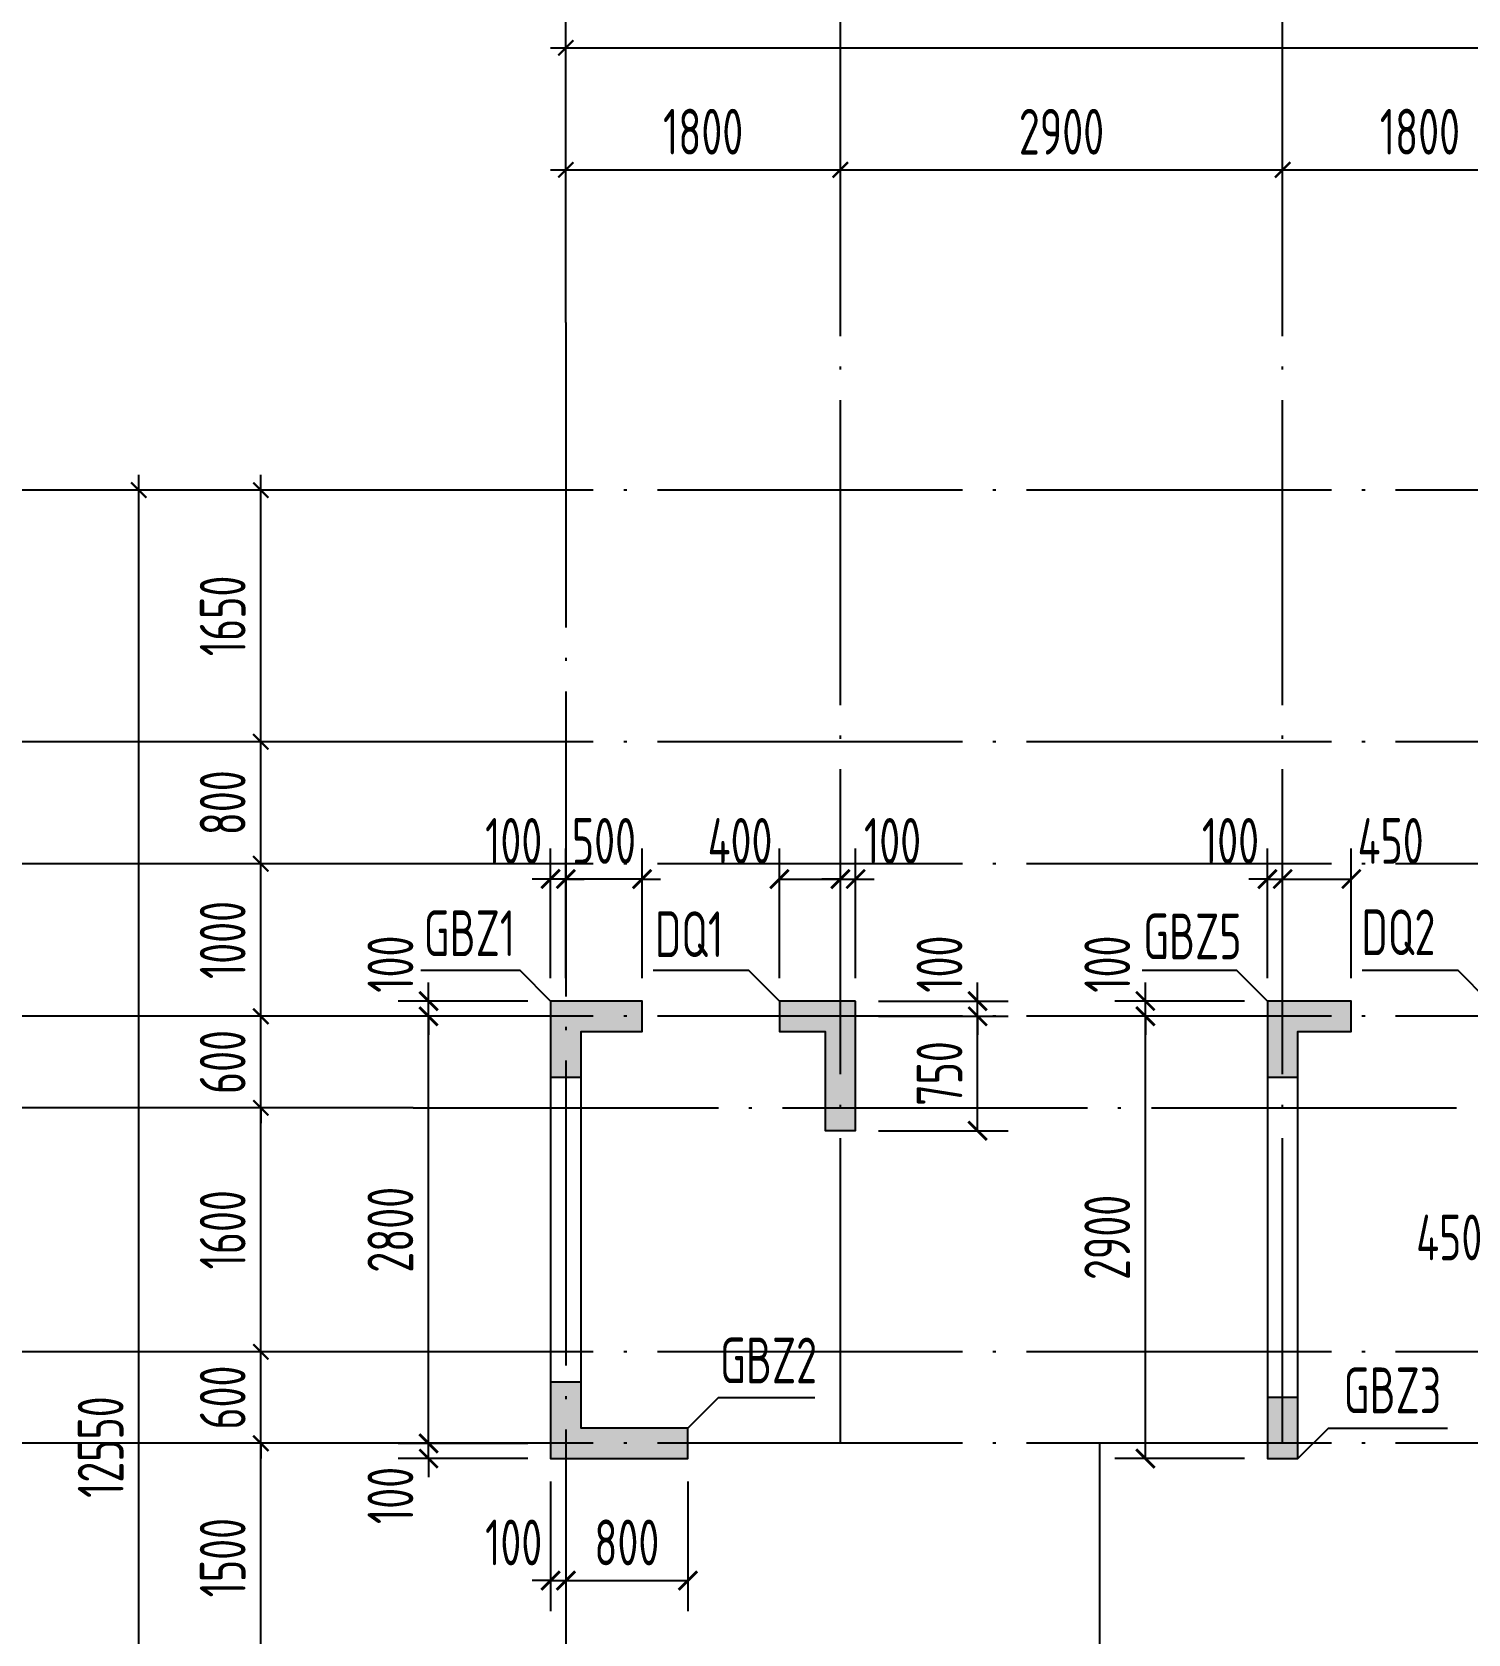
# Model space of a CAD drawing. Extents: x -1058961 to 23600, y -449123 to 2751847.
# Drawn here: x -448229 to -438814, y -180927 to -170423 of the extents above; entities that cross this region are included whole.
import ezdxf
from ezdxf.enums import TextEntityAlignment as Align

# ---------------------------------------------------------------- set-up
doc = ezdxf.new("R2010")
doc.units = 0
doc.header["$LTSCALE"] = 1000
doc.linetypes.add('DOTE', pattern=[2.42, 2, -0.2, 0.02, -0.2])
doc.layers.get('0').update_dxf_attribs({"linetype": 'CONTINUOUS'})
doc.layers.get('DEFPOINTS').update_dxf_attribs({"linetype": 'CONTINUOUS'})
for name, color, linetype in [('A-AXIS', 1, 'CONTINUOUS'), ('A-DOTE', 10, 'DOTE'), ('S-Q墙实线', 6, 'CONTINUOUS'), ('S-Q墙标注', 3, 'CONTINUOUS'), ('S-X详图填充', 252, 'CONTINUOUS'), ('S-X详图实线', 4, 'CONTINUOUS'), ('S-Y一般标注', 3, 'CONTINUOUS'), ('S-Z柱编号', 6, 'CONTINUOUS')]:
    doc.layers.add(name, color=color, linetype=linetype)
doc.styles.add('TSSD_DIMENSION', font='Tssdeng.shx', dxfattribs={"width": 0.7, "bigfont": 'tssdchn.shx'})
doc.styles.add('TSSD_REIN', font='tssdeng.shx', dxfattribs={"width": 0.7, "height": 300, "bigfont": 'tssdchn.shx'})
doc.styles.add('结构文字', font='zstxt.shx', dxfattribs={"width": 0.7, "bigfont": 'zshz.shx'})
doc.dimstyles.new('STRUCK', dxfattribs={"dimtxt": 400, "dimasz": 121, "dimexe": 200, "dimexo": 150, "dimgap": 115, "dimtad": 1, "dimdec": 0, "dimdsep": 46, "dimtxsty": '结构文字', "dimblk": 'ARCHTICK', "dimcen": 400, "dimclrd": 3, "dimclre": 3, "dimclrt": 7, "dimadec": 0, "dimazin": 0, "dimtfac": 1, "dimtdec": 0, "dimtix": 1, "dimtmove": 2, "dimatfit": 3, "dimldrblk": '_DIMX', "dimfxl": 0, "dimtolj": 1, "dimtzin": 0, "dimarcsym": 0})
doc.dimstyles.new('TSSD_100_100', dxfattribs={"dimtxt": 300, "dimasz": 100, "dimexe": 100, "dimexo": 250, "dimgap": 100, "dimtad": 1, "dimdec": 0, "dimzin": 0, "dimdsep": 46, "dimtxsty": 'TSSD_DIMENSION', "dimblk": 'ARCHTICK', "dimcen": 0, "dimdle": 100, "dimclrt": 7, "dimadec": 0, "dimazin": 0, "dimtfac": 1, "dimtdec": 0, "dimtix": 1, "dimtmove": 2, "dimatfit": 3, "dimldrblk": 'ARCHTICK', "dimfxl": 0, "dimtolj": 1, "dimtzin": 0, "dimarcsym": 0})

# ---------------------------------------------------------------- blocks, each defined once
blk = doc.blocks.new('_ArchTick')
at = {"color": 0, "linetype": 'ByBlock', "const_width": 0.15}
blk.add_lwpolyline([(-0.5, -0.5), (0.5, 0.5)], dxfattribs=at)
blk = doc.blocks.new('*D1062')
at = {"layer": 'DEFPOINTS', "color": 0}
for p in [(6400, 19250), (4600, 18250), (6400, 18250)]:
    blk.add_point(p, dxfattribs=at)
at = {"layer": 'S-Y一般标注', "color": 0, "lineweight": -2}
for p, q in [((4600, 18500), (4600, 19350)), ((6400, 18500), (6400, 19350)), ((4500, 19250), (6500, 19250))]:
    blk.add_line(p, q, dxfattribs=at)
at = {"layer": 'S-Y一般标注', "color": 0, "lineweight": -2, "xscale": 100, "yscale": 100, "zscale": 100, "rotation": 180}
blk.add_blockref('_ArchTick', (4600, 19250), dxfattribs=at)
at = {"layer": 'S-Y一般标注', "color": 0, "lineweight": -2, "xscale": 100, "yscale": 100, "zscale": 100}
blk.add_blockref('_ArchTick', (6400, 19250), dxfattribs=at)
at = {"layer": 'S-Y一般标注', "color": 7, "insert": (5500, 19500), "char_height": 300, "attachment_point": 5, "style": 'TSSD_DIMENSION'}
blk.add_mtext('\\A1;1800', dxfattribs=at)
blk = doc.blocks.new('*D1063')
at = {"layer": 'DEFPOINTS', "color": 0}
for p in [(9300, 19250), (6400, 18250), (9300, 18250)]:
    blk.add_point(p, dxfattribs=at)
at = {"layer": 'S-Y一般标注', "color": 0, "lineweight": -2}
for p, q in [((6400, 18500), (6400, 19350)), ((9300, 18500), (9300, 19350)), ((6300, 19250), (9400, 19250))]:
    blk.add_line(p, q, dxfattribs=at)
at = {"layer": 'S-Y一般标注', "color": 0, "lineweight": -2, "xscale": 100, "yscale": 100, "zscale": 100, "rotation": 180}
blk.add_blockref('_ArchTick', (6400, 19250), dxfattribs=at)
at = {"layer": 'S-Y一般标注', "color": 0, "lineweight": -2, "xscale": 100, "yscale": 100, "zscale": 100}
blk.add_blockref('_ArchTick', (9300, 19250), dxfattribs=at)
at = {"layer": 'S-Y一般标注', "color": 7, "insert": (7850, 19500), "char_height": 300, "attachment_point": 5, "style": 'TSSD_DIMENSION'}
blk.add_mtext('\\A1;2900', dxfattribs=at)
blk = doc.blocks.new('*D1064')
at = {"layer": 'DEFPOINTS', "color": 0}
for p in [(11100, 19250), (9300, 18250), (11100, 18250)]:
    blk.add_point(p, dxfattribs=at)
at = {"layer": 'S-Y一般标注', "color": 0, "lineweight": -2}
for p, q in [((9300, 18500), (9300, 19350)), ((11100, 18500), (11100, 19350)), ((9200, 19250), (11200, 19250))]:
    blk.add_line(p, q, dxfattribs=at)
at = {"layer": 'S-Y一般标注', "color": 0, "lineweight": -2, "xscale": 100, "yscale": 100, "zscale": 100, "rotation": 180}
blk.add_blockref('_ArchTick', (9300, 19250), dxfattribs=at)
at = {"layer": 'S-Y一般标注', "color": 0, "lineweight": -2, "xscale": 100, "yscale": 100, "zscale": 100}
blk.add_blockref('_ArchTick', (11100, 19250), dxfattribs=at)
at = {"layer": 'S-Y一般标注', "color": 7, "insert": (10200, 19500), "char_height": 300, "attachment_point": 5, "style": 'TSSD_DIMENSION'}
blk.add_mtext('\\A1;1800', dxfattribs=at)
blk = doc.blocks.new('*D1084')
at = {"layer": 'DEFPOINTS', "color": 0}
for p in [(54600, 20050), (4600, 18250), (54600, 18250)]:
    blk.add_point(p, dxfattribs=at)
at = {"layer": 'S-Y一般标注', "color": 0, "lineweight": -2}
for p, q in [((4600, 18500), (4600, 20150)), ((54600, 18500), (54600, 20150)), ((4500, 20050), (54700, 20050))]:
    blk.add_line(p, q, dxfattribs=at)
at = {"layer": 'S-Y一般标注', "color": 0, "lineweight": -2, "xscale": 100, "yscale": 100, "zscale": 100, "rotation": 180}
blk.add_blockref('_ArchTick', (4600, 20050), dxfattribs=at)
at = {"layer": 'S-Y一般标注', "color": 0, "lineweight": -2, "xscale": 100, "yscale": 100, "zscale": 100}
blk.add_blockref('_ArchTick', (54600, 20050), dxfattribs=at)
at = {"layer": 'S-Y一般标注', "color": 7, "insert": (29600, 20300), "char_height": 300, "attachment_point": 5, "style": 'TSSD_DIMENSION'}
blk.add_mtext('\\A1;50000', dxfattribs=at)
blk = doc.blocks.new('*D1086')
at = {"layer": 'DEFPOINTS', "color": 0}
for p in [(2600, 10900), (3600, 10900), (3600, 9400)]:
    blk.add_point(p, dxfattribs=at)
at = {"layer": 'S-Y一般标注', "color": 0, "lineweight": -2}
for p, q in [((2600, 9300), (2600, 11000)), ((3350, 10900), (2500, 10900)), ((3350, 9400), (2500, 9400))]:
    blk.add_line(p, q, dxfattribs=at)
at = {"layer": 'S-Y一般标注', "color": 0, "lineweight": -2, "xscale": 100, "yscale": 100, "zscale": 100}
for p, rotation in [((2600, 10900), 90), ((2600, 9400), 270)]:
    blk.add_blockref('_ArchTick', p, dxfattribs=dict(at, rotation=rotation))
at = {"layer": 'S-Y一般标注', "color": 7, "insert": (2350, 10150), "char_height": 300, "attachment_point": 5, "rotation": 90, "style": 'TSSD_DIMENSION'}
blk.add_mtext('\\A1;1500', dxfattribs=at)
blk = doc.blocks.new('*D1087')
at = {"layer": 'DEFPOINTS', "color": 0}
for p in [(2600, 11500), (3600, 11500), (3600, 10900)]:
    blk.add_point(p, dxfattribs=at)
at = {"layer": 'S-Y一般标注', "color": 0, "lineweight": -2}
for p, q in [((2600, 11500), (2600, 11600)), ((3350, 11500), (2500, 11500)), ((2600, 10900), (2600, 11500)), ((3350, 10900), (2500, 10900)), ((2600, 10900), (2600, 10800))]:
    blk.add_line(p, q, dxfattribs=at)
at = {"layer": 'S-Y一般标注', "color": 0, "lineweight": -2, "xscale": 100, "yscale": 100, "zscale": 100}
for p, rotation in [((2600, 11500), 270), ((2600, 10900), 90)]:
    blk.add_blockref('_ArchTick', p, dxfattribs=dict(at, rotation=rotation))
at = {"layer": 'S-Y一般标注', "color": 7, "insert": (2350, 11200), "char_height": 300, "attachment_point": 5, "rotation": 90, "style": 'TSSD_DIMENSION'}
blk.add_mtext('\\A1;600', dxfattribs=at)
blk = doc.blocks.new('*D1088')
at = {"layer": 'DEFPOINTS', "color": 0}
for p in [(2600, 13100), (3600, 13100), (3600, 11500)]:
    blk.add_point(p, dxfattribs=at)
at = {"layer": 'S-Y一般标注', "color": 0, "lineweight": -2}
for p, q in [((2600, 11400), (2600, 13200)), ((3350, 13100), (2500, 13100)), ((3350, 11500), (2500, 11500))]:
    blk.add_line(p, q, dxfattribs=at)
at = {"layer": 'S-Y一般标注', "color": 0, "lineweight": -2, "xscale": 100, "yscale": 100, "zscale": 100}
for p, rotation in [((2600, 13100), 90), ((2600, 11500), 270)]:
    blk.add_blockref('_ArchTick', p, dxfattribs=dict(at, rotation=rotation))
at = {"layer": 'S-Y一般标注', "color": 7, "insert": (2350, 12300), "char_height": 300, "attachment_point": 5, "rotation": 90, "style": 'TSSD_DIMENSION'}
blk.add_mtext('\\A1;1600', dxfattribs=at)
blk = doc.blocks.new('*D1089')
at = {"layer": 'DEFPOINTS', "color": 0}
for p in [(2600, 13700), (3600, 13700), (3600, 13100)]:
    blk.add_point(p, dxfattribs=at)
at = {"layer": 'S-Y一般标注', "color": 0, "lineweight": -2}
for p, q in [((2600, 13700), (2600, 13800)), ((3350, 13700), (2500, 13700)), ((2600, 13100), (2600, 13700)), ((3350, 13100), (2500, 13100)), ((2600, 13100), (2600, 13000))]:
    blk.add_line(p, q, dxfattribs=at)
at = {"layer": 'S-Y一般标注', "color": 0, "lineweight": -2, "xscale": 100, "yscale": 100, "zscale": 100}
for p, rotation in [((2600, 13700), 270), ((2600, 13100), 90)]:
    blk.add_blockref('_ArchTick', p, dxfattribs=dict(at, rotation=rotation))
at = {"layer": 'S-Y一般标注', "color": 7, "insert": (2350, 13400), "char_height": 300, "attachment_point": 5, "rotation": 90, "style": 'TSSD_DIMENSION'}
blk.add_mtext('\\A1;600', dxfattribs=at)
blk = doc.blocks.new('*D1090')
at = {"layer": 'DEFPOINTS', "color": 0}
for p in [(2600, 14700), (3600, 14700), (3600, 13700)]:
    blk.add_point(p, dxfattribs=at)
at = {"layer": 'S-Y一般标注', "color": 0, "lineweight": -2}
for p, q in [((2600, 13600), (2600, 14800)), ((3350, 14700), (2500, 14700)), ((3350, 13700), (2500, 13700))]:
    blk.add_line(p, q, dxfattribs=at)
at = {"layer": 'S-Y一般标注', "color": 0, "lineweight": -2, "xscale": 100, "yscale": 100, "zscale": 100}
for p, rotation in [((2600, 14700), 90), ((2600, 13700), 270)]:
    blk.add_blockref('_ArchTick', p, dxfattribs=dict(at, rotation=rotation))
at = {"layer": 'S-Y一般标注', "color": 7, "insert": (2350, 14200), "char_height": 300, "attachment_point": 5, "rotation": 90, "style": 'TSSD_DIMENSION'}
blk.add_mtext('\\A1;1000', dxfattribs=at)
blk = doc.blocks.new('*D1091')
at = {"layer": 'DEFPOINTS', "color": 0}
for p in [(1800, 17150), (3600, 17150), (3600, 4600)]:
    blk.add_point(p, dxfattribs=at)
at = {"layer": 'S-Y一般标注', "color": 0, "lineweight": -2}
for p, q in [((1800, 4500), (1800, 17250)), ((3350, 17150), (1700, 17150)), ((3350, 4600), (1700, 4600))]:
    blk.add_line(p, q, dxfattribs=at)
at = {"layer": 'S-Y一般标注', "color": 0, "lineweight": -2, "xscale": 100, "yscale": 100, "zscale": 100}
for p, rotation in [((1800, 17150), 90), ((1800, 4600), 270)]:
    blk.add_blockref('_ArchTick', p, dxfattribs=dict(at, rotation=rotation))
at = {"layer": 'S-Y一般标注', "color": 7, "insert": (1550, 10875), "char_height": 300, "attachment_point": 5, "rotation": 90, "style": 'TSSD_DIMENSION'}
blk.add_mtext('\\A1;12550', dxfattribs=at)
blk = doc.blocks.new('*D1092')
at = {"layer": 'DEFPOINTS', "color": 0}
for p in [(2600, 15500), (3600, 15500), (3600, 14700)]:
    blk.add_point(p, dxfattribs=at)
at = {"layer": 'S-Y一般标注', "color": 0, "lineweight": -2}
for p, q in [((2600, 14600), (2600, 15600)), ((3350, 15500), (2500, 15500)), ((3350, 14700), (2500, 14700))]:
    blk.add_line(p, q, dxfattribs=at)
at = {"layer": 'S-Y一般标注', "color": 0, "lineweight": -2, "xscale": 100, "yscale": 100, "zscale": 100}
for p, rotation in [((2600, 15500), 90), ((2600, 14700), 270)]:
    blk.add_blockref('_ArchTick', p, dxfattribs=dict(at, rotation=rotation))
at = {"layer": 'S-Y一般标注', "color": 7, "insert": (2350, 15100), "char_height": 300, "attachment_point": 5, "rotation": 90, "style": 'TSSD_DIMENSION'}
blk.add_mtext('\\A1;800', dxfattribs=at)
blk = doc.blocks.new('*D1123')
at = {"layer": 'DEFPOINTS', "color": 0}
for p in [(2600, 17150), (3600, 17150), (3600, 15500)]:
    blk.add_point(p, dxfattribs=at)
at = {"layer": 'S-Y一般标注', "color": 0, "lineweight": -2}
for p, q in [((2600, 15400), (2600, 17250)), ((3350, 17150), (2500, 17150)), ((3350, 15500), (2500, 15500))]:
    blk.add_line(p, q, dxfattribs=at)
at = {"layer": 'S-Y一般标注', "color": 0, "lineweight": -2, "xscale": 100, "yscale": 100, "zscale": 100}
for p, rotation in [((2600, 17150), 90), ((2600, 15500), 270)]:
    blk.add_blockref('_ArchTick', p, dxfattribs=dict(at, rotation=rotation))
at = {"layer": 'S-Y一般标注', "color": 7, "insert": (2350, 16325), "char_height": 300, "attachment_point": 5, "rotation": 90, "style": 'TSSD_DIMENSION'}
blk.add_mtext('\\A1;1650', dxfattribs=at)
blk = doc.blocks.new('*D868')
at = {"layer": 'DEFPOINTS', "color": 0}
for p in [(-445629, -179677), (-444829, -179677), (-444829, -179777)]:
    blk.add_point(p, dxfattribs=at)
at = {"layer": 'S-Q墙标注', "color": 3, "lineweight": -2}
for p, q in [((-445629, -179677), (-445629, -179556)), ((-444979, -179677), (-445829, -179677)), ((-445629, -179777), (-445629, -179677)), ((-444979, -179777), (-445829, -179777)), ((-445629, -179777), (-445629, -179898))]:
    blk.add_line(p, q, dxfattribs=at)
at = {"layer": 'S-Q墙标注', "color": 3, "lineweight": -2, "xscale": 121, "yscale": 121, "zscale": 121}
for p, rotation in [((-445629, -179677), 270), ((-445629, -179777), 90)]:
    blk.add_blockref('_ArchTick', p, dxfattribs=dict(at, rotation=rotation))
at = {"layer": 'S-Q墙标注', "color": 7, "insert": (-445879, -180019), "char_height": 300, "attachment_point": 5, "rotation": 90, "style": 'TSSD_REIN'}
blk.add_mtext('\\A1;100', dxfattribs=at)
blk = doc.blocks.new('_DIMX')
blk.add_line((-150, 0), (150, 0))
at = {"const_width": 50}
blk.add_lwpolyline([(-70, -70), (70, 70)], dxfattribs=at)
blk = doc.blocks.new('*D869')
at = {"layer": 'DEFPOINTS', "color": 0}
for p in [(-445629, -176877), (-444829, -176877), (-444829, -179677)]:
    blk.add_point(p, dxfattribs=at)
at = {"layer": 'S-Q墙标注', "color": 3, "lineweight": -2}
for p, q in [((-444979, -176877), (-445829, -176877)), ((-445629, -179677), (-445629, -176877)), ((-444979, -179677), (-445829, -179677))]:
    blk.add_line(p, q, dxfattribs=at)
at = {"layer": 'S-Q墙标注', "color": 3, "lineweight": -2, "xscale": 121, "yscale": 121, "zscale": 121}
for p, rotation in [((-445629, -176877), 90), ((-445629, -179677), 270)]:
    blk.add_blockref('_ArchTick', p, dxfattribs=dict(at, rotation=rotation))
at = {"layer": 'S-Q墙标注', "color": 7, "insert": (-445879, -178277), "char_height": 300, "attachment_point": 5, "rotation": 90, "style": 'TSSD_REIN'}
blk.add_mtext('\\A1;2800', dxfattribs=at)
blk = doc.blocks.new('*D870')
at = {"layer": 'DEFPOINTS', "color": 0}
for p in [(-445629, -176777), (-444829, -176777), (-444829, -176877)]:
    blk.add_point(p, dxfattribs=at)
at = {"layer": 'S-Q墙标注', "color": 3, "lineweight": -2}
for p, q in [((-445629, -176777), (-445629, -176656)), ((-444979, -176777), (-445829, -176777)), ((-444979, -176877), (-445829, -176877)), ((-445629, -176877), (-445629, -176777)), ((-445629, -176877), (-445629, -176998))]:
    blk.add_line(p, q, dxfattribs=at)
at = {"layer": 'S-Q墙标注', "color": 3, "lineweight": -2, "xscale": 121, "yscale": 121, "zscale": 121}
for p, rotation in [((-445629, -176777), 270), ((-445629, -176877), 90)]:
    blk.add_blockref('_ArchTick', p, dxfattribs=dict(at, rotation=rotation))
at = {"layer": 'S-Q墙标注', "color": 7, "insert": (-445879, -176535), "char_height": 300, "attachment_point": 5, "rotation": 90, "style": 'TSSD_REIN'}
blk.add_mtext('\\A1;100', dxfattribs=at)
blk = doc.blocks.new('*D871')
at = {"layer": 'DEFPOINTS', "color": 0}
for p in [(-444829, -179777), (-444729, -179777), (-444729, -180577)]:
    blk.add_point(p, dxfattribs=at)
at = {"layer": 'S-Q墙标注', "color": 3, "lineweight": -2}
for p, q in [((-444829, -179927), (-444829, -180777)), ((-444729, -179927), (-444729, -180777)), ((-444829, -180577), (-444950, -180577)), ((-444829, -180577), (-444729, -180577)), ((-444729, -180577), (-444608, -180577))]:
    blk.add_line(p, q, dxfattribs=at)
at = {"layer": 'S-Q墙标注', "color": 3, "lineweight": -2, "xscale": 121, "yscale": 121, "zscale": 121}
blk.add_blockref('_ArchTick', (-444829, -180577), dxfattribs=at)
at = {"layer": 'S-Q墙标注', "color": 3, "lineweight": -2, "xscale": 121, "yscale": 121, "zscale": 121, "rotation": 180}
blk.add_blockref('_ArchTick', (-444729, -180577), dxfattribs=at)
at = {"layer": 'S-Q墙标注', "color": 7, "insert": (-445071, -180327), "char_height": 300, "attachment_point": 5, "style": 'TSSD_REIN'}
blk.add_mtext('\\A1;100', dxfattribs=at)
blk = doc.blocks.new('*D872')
at = {"layer": 'DEFPOINTS', "color": 0}
for p in [(-444729, -179777), (-443929, -179777), (-443929, -180577)]:
    blk.add_point(p, dxfattribs=at)
at = {"layer": 'S-Q墙标注', "color": 3, "lineweight": -2}
for p, q in [((-444729, -179927), (-444729, -180777)), ((-443929, -179927), (-443929, -180777)), ((-444729, -180577), (-443929, -180577))]:
    blk.add_line(p, q, dxfattribs=at)
at = {"layer": 'S-Q墙标注', "color": 3, "lineweight": -2, "xscale": 121, "yscale": 121, "zscale": 121, "rotation": 180}
blk.add_blockref('_ArchTick', (-444729, -180577), dxfattribs=at)
at = {"layer": 'S-Q墙标注', "color": 3, "lineweight": -2, "xscale": 121, "yscale": 121, "zscale": 121}
blk.add_blockref('_ArchTick', (-443929, -180577), dxfattribs=at)
at = {"layer": 'S-Q墙标注', "color": 7, "insert": (-444329, -180327), "char_height": 300, "attachment_point": 5, "style": 'TSSD_REIN'}
blk.add_mtext('\\A1;800', dxfattribs=at)
blk = doc.blocks.new('*D875')
at = {"layer": 'DEFPOINTS', "color": 0}
for p in [(-444729, -175977), (-444729, -176777), (-444229, -176777)]:
    blk.add_point(p, dxfattribs=at)
at = {"layer": 'S-Q墙标注', "color": 3, "lineweight": -2}
for p, q in [((-444729, -176627), (-444729, -175777)), ((-444229, -176627), (-444229, -175777)), ((-444729, -175977), (-444850, -175977)), ((-444229, -175977), (-444729, -175977)), ((-444229, -175977), (-444108, -175977))]:
    blk.add_line(p, q, dxfattribs=at)
at = {"layer": 'S-Q墙标注', "color": 3, "lineweight": -2, "xscale": 121, "yscale": 121, "zscale": 121}
blk.add_blockref('_ArchTick', (-444729, -175977), dxfattribs=at)
at = {"layer": 'S-Q墙标注', "color": 3, "lineweight": -2, "xscale": 121, "yscale": 121, "zscale": 121, "rotation": 180}
blk.add_blockref('_ArchTick', (-444229, -175977), dxfattribs=at)
at = {"layer": 'S-Q墙标注', "color": 7, "insert": (-444479, -175727), "char_height": 300, "attachment_point": 5, "style": 'TSSD_REIN'}
blk.add_mtext('\\A1;500', dxfattribs=at)
blk = doc.blocks.new('*D876')
at = {"layer": 'DEFPOINTS', "color": 0}
for p in [(-444829, -175977), (-444829, -176777), (-444729, -176777)]:
    blk.add_point(p, dxfattribs=at)
at = {"layer": 'S-Q墙标注', "color": 3, "lineweight": -2}
for p, q in [((-444829, -176627), (-444829, -175777)), ((-444729, -176627), (-444729, -175777)), ((-444829, -175977), (-444950, -175977)), ((-444729, -175977), (-444829, -175977)), ((-444729, -175977), (-444608, -175977))]:
    blk.add_line(p, q, dxfattribs=at)
at = {"layer": 'S-Q墙标注', "color": 3, "lineweight": -2, "xscale": 121, "yscale": 121, "zscale": 121}
blk.add_blockref('_ArchTick', (-444829, -175977), dxfattribs=at)
at = {"layer": 'S-Q墙标注', "color": 3, "lineweight": -2, "xscale": 121, "yscale": 121, "zscale": 121, "rotation": 180}
blk.add_blockref('_ArchTick', (-444729, -175977), dxfattribs=at)
at = {"layer": 'S-Q墙标注', "color": 7, "insert": (-445071, -175727), "char_height": 300, "attachment_point": 5, "style": 'TSSD_REIN'}
blk.add_mtext('\\A1;100', dxfattribs=at)
blk = doc.blocks.new('*D885')
at = {"layer": 'DEFPOINTS', "color": 0}
for p in [(-442829, -176877), (-442029, -176877), (-442829, -177627)]:
    blk.add_point(p, dxfattribs=at)
at = {"layer": 'S-Q墙标注', "color": 3, "lineweight": -2}
for p, q in [((-442679, -176877), (-441829, -176877)), ((-442029, -177627), (-442029, -176877)), ((-442679, -177627), (-441829, -177627))]:
    blk.add_line(p, q, dxfattribs=at)
at = {"layer": 'S-Q墙标注', "color": 3, "lineweight": -2, "xscale": 121, "yscale": 121, "zscale": 121}
for p, rotation in [((-442029, -176877), 90), ((-442029, -177627), 270)]:
    blk.add_blockref('_ArchTick', p, dxfattribs=dict(at, rotation=rotation))
at = {"layer": 'S-Q墙标注', "color": 7, "insert": (-442279, -177252), "char_height": 300, "attachment_point": 5, "rotation": 90, "style": 'TSSD_REIN'}
blk.add_mtext('\\A1;750', dxfattribs=at)
blk = doc.blocks.new('*D886')
at = {"layer": 'DEFPOINTS', "color": 0}
for p in [(-442829, -176777), (-442829, -176877), (-442029, -176777)]:
    blk.add_point(p, dxfattribs=at)
at = {"layer": 'S-Q墙标注', "color": 3, "lineweight": -2}
for p, q in [((-442029, -176777), (-442029, -176656)), ((-442679, -176777), (-441829, -176777)), ((-442679, -176877), (-441829, -176877)), ((-442029, -176877), (-442029, -176777)), ((-442029, -176877), (-442029, -176998))]:
    blk.add_line(p, q, dxfattribs=at)
at = {"layer": 'S-Q墙标注', "color": 3, "lineweight": -2, "xscale": 121, "yscale": 121, "zscale": 121}
for p, rotation in [((-442029, -176777), 270), ((-442029, -176877), 90)]:
    blk.add_blockref('_ArchTick', p, dxfattribs=dict(at, rotation=rotation))
at = {"layer": 'S-Q墙标注', "color": 7, "insert": (-442279, -176535), "char_height": 300, "attachment_point": 5, "rotation": 90, "style": 'TSSD_REIN'}
blk.add_mtext('\\A1;100', dxfattribs=at)
blk = doc.blocks.new('*D887')
at = {"layer": 'DEFPOINTS', "color": 0}
for p in [(-442929, -175977), (-443329, -176777), (-442929, -176777)]:
    blk.add_point(p, dxfattribs=at)
at = {"layer": 'S-Q墙标注', "color": 3, "lineweight": -2}
for p, q in [((-443329, -176627), (-443329, -175777)), ((-442929, -176627), (-442929, -175777)), ((-443329, -175977), (-442929, -175977))]:
    blk.add_line(p, q, dxfattribs=at)
at = {"layer": 'S-Q墙标注', "color": 3, "lineweight": -2, "xscale": 121, "yscale": 121, "zscale": 121, "rotation": 180}
blk.add_blockref('_ArchTick', (-443329, -175977), dxfattribs=at)
at = {"layer": 'S-Q墙标注', "color": 3, "lineweight": -2, "xscale": 121, "yscale": 121, "zscale": 121}
blk.add_blockref('_ArchTick', (-442929, -175977), dxfattribs=at)
at = {"layer": 'S-Q墙标注', "color": 7, "insert": (-443587, -175727), "char_height": 300, "attachment_point": 5, "style": 'TSSD_REIN'}
blk.add_mtext('\\A1;400', dxfattribs=at)
blk = doc.blocks.new('*D888')
at = {"layer": 'DEFPOINTS', "color": 0}
for p in [(-442829, -175977), (-442929, -176777), (-442829, -176777)]:
    blk.add_point(p, dxfattribs=at)
at = {"layer": 'S-Q墙标注', "color": 3, "lineweight": -2}
for p, q in [((-442929, -176627), (-442929, -175777)), ((-442829, -176627), (-442829, -175777)), ((-442929, -175977), (-443050, -175977)), ((-442929, -175977), (-442829, -175977)), ((-442829, -175977), (-442708, -175977))]:
    blk.add_line(p, q, dxfattribs=at)
at = {"layer": 'S-Q墙标注', "color": 3, "lineweight": -2, "xscale": 121, "yscale": 121, "zscale": 121}
blk.add_blockref('_ArchTick', (-442929, -175977), dxfattribs=at)
at = {"layer": 'S-Q墙标注', "color": 3, "lineweight": -2, "xscale": 121, "yscale": 121, "zscale": 121, "rotation": 180}
blk.add_blockref('_ArchTick', (-442829, -175977), dxfattribs=at)
at = {"layer": 'S-Q墙标注', "color": 7, "insert": (-442587, -175727), "char_height": 300, "attachment_point": 5, "style": 'TSSD_REIN'}
blk.add_mtext('\\A1;100', dxfattribs=at)
blk = doc.blocks.new('*D889')
at = {"layer": 'DEFPOINTS', "color": 0}
for p in [(-440929, -176877), (-440129, -176877), (-440129, -179777)]:
    blk.add_point(p, dxfattribs=at)
at = {"layer": 'S-Q墙标注', "color": 3, "lineweight": -2}
for p, q in [((-440279, -176877), (-441129, -176877)), ((-440929, -179777), (-440929, -176877)), ((-440279, -179777), (-441129, -179777))]:
    blk.add_line(p, q, dxfattribs=at)
at = {"layer": 'S-Q墙标注', "color": 3, "lineweight": -2, "xscale": 121, "yscale": 121, "zscale": 121}
for p, rotation in [((-440929, -176877), 90), ((-440929, -179777), 270)]:
    blk.add_blockref('_ArchTick', p, dxfattribs=dict(at, rotation=rotation))
at = {"layer": 'S-Q墙标注', "color": 7, "insert": (-441179, -178327), "char_height": 300, "attachment_point": 5, "rotation": 90, "style": 'TSSD_REIN'}
blk.add_mtext('\\A1;2900', dxfattribs=at)
blk = doc.blocks.new('*D890')
at = {"layer": 'DEFPOINTS', "color": 0}
for p in [(-440929, -176777), (-440129, -176777), (-440129, -176877)]:
    blk.add_point(p, dxfattribs=at)
at = {"layer": 'S-Q墙标注', "color": 3, "lineweight": -2}
for p, q in [((-440929, -176777), (-440929, -176656)), ((-440279, -176777), (-441129, -176777)), ((-440279, -176877), (-441129, -176877)), ((-440929, -176877), (-440929, -176777)), ((-440929, -176877), (-440929, -176998))]:
    blk.add_line(p, q, dxfattribs=at)
at = {"layer": 'S-Q墙标注', "color": 3, "lineweight": -2, "xscale": 121, "yscale": 121, "zscale": 121}
for p, rotation in [((-440929, -176777), 270), ((-440929, -176877), 90)]:
    blk.add_blockref('_ArchTick', p, dxfattribs=dict(at, rotation=rotation))
at = {"layer": 'S-Q墙标注', "color": 7, "insert": (-441179, -176535), "char_height": 300, "attachment_point": 5, "rotation": 90, "style": 'TSSD_REIN'}
blk.add_mtext('\\A1;100', dxfattribs=at)
blk = doc.blocks.new('*D891')
at = {"layer": 'DEFPOINTS', "color": 0}
for p in [(-440029, -175977), (-440129, -176777), (-440029, -176777)]:
    blk.add_point(p, dxfattribs=at)
at = {"layer": 'S-Q墙标注', "color": 3, "lineweight": -2}
for p, q in [((-440129, -176627), (-440129, -175777)), ((-440029, -176627), (-440029, -175777)), ((-440129, -175977), (-440250, -175977)), ((-440129, -175977), (-440029, -175977)), ((-440029, -175977), (-439908, -175977))]:
    blk.add_line(p, q, dxfattribs=at)
at = {"layer": 'S-Q墙标注', "color": 3, "lineweight": -2, "xscale": 121, "yscale": 121, "zscale": 121}
blk.add_blockref('_ArchTick', (-440129, -175977), dxfattribs=at)
at = {"layer": 'S-Q墙标注', "color": 3, "lineweight": -2, "xscale": 121, "yscale": 121, "zscale": 121, "rotation": 180}
blk.add_blockref('_ArchTick', (-440029, -175977), dxfattribs=at)
at = {"layer": 'S-Q墙标注', "color": 7, "insert": (-440371, -175727), "char_height": 300, "attachment_point": 5, "style": 'TSSD_REIN'}
blk.add_mtext('\\A1;100', dxfattribs=at)
blk = doc.blocks.new('*D892')
at = {"layer": 'DEFPOINTS', "color": 0}
for p in [(-439579, -175977), (-440029, -176777), (-439579, -176777)]:
    blk.add_point(p, dxfattribs=at)
at = {"layer": 'S-Q墙标注', "color": 3, "lineweight": -2}
for p, q in [((-440029, -176627), (-440029, -175777)), ((-439579, -176627), (-439579, -175777)), ((-440029, -175977), (-439579, -175977))]:
    blk.add_line(p, q, dxfattribs=at)
at = {"layer": 'S-Q墙标注', "color": 3, "lineweight": -2, "xscale": 121, "yscale": 121, "zscale": 121, "rotation": 180}
blk.add_blockref('_ArchTick', (-440029, -175977), dxfattribs=at)
at = {"layer": 'S-Q墙标注', "color": 3, "lineweight": -2, "xscale": 121, "yscale": 121, "zscale": 121}
blk.add_blockref('_ArchTick', (-439579, -175977), dxfattribs=at)
at = {"layer": 'S-Q墙标注', "color": 7, "insert": (-439321, -175727), "char_height": 300, "attachment_point": 5, "style": 'TSSD_REIN'}
blk.add_mtext('\\A1;450', dxfattribs=at)
blk = doc.blocks.new('*D895')
at = {"layer": 'DEFPOINTS', "color": 0}
for p in [(-438679, -177777), (-438229, -177777), (-438229, -178577)]:
    blk.add_point(p, dxfattribs=at)
at = {"layer": 'S-Q墙标注', "color": 3, "lineweight": -2}
for p, q in [((-438679, -177927), (-438679, -178777)), ((-438229, -177927), (-438229, -178777)), ((-438679, -178577), (-438229, -178577))]:
    blk.add_line(p, q, dxfattribs=at)
at = {"layer": 'S-Q墙标注', "color": 3, "lineweight": -2, "xscale": 121, "yscale": 121, "zscale": 121, "rotation": 180}
blk.add_blockref('_ArchTick', (-438679, -178577), dxfattribs=at)
at = {"layer": 'S-Q墙标注', "color": 3, "lineweight": -2, "xscale": 121, "yscale": 121, "zscale": 121}
blk.add_blockref('_ArchTick', (-438229, -178577), dxfattribs=at)
at = {"layer": 'S-Q墙标注', "color": 7, "insert": (-438937, -178327), "char_height": 300, "attachment_point": 5, "style": 'TSSD_REIN'}
blk.add_mtext('\\A1;450', dxfattribs=at)
blk = doc.blocks.new('20210726.16395156')
at = {"layer": 'A-AXIS'}
for p, q in [((4600, 18249.9), (4600, 21049.9)), ((6400, 18249.9), (6400, 21049.9)), ((9300, 18249.9), (9300, 21049.9)), ((3600, 17150), (800, 17150)), ((3600, 15500), (800, 15500)), ((3600, 14700), (800, 14700)), ((3600, 13700), (800, 13700)), ((3600, 13100.3), (800, 13100.3)), ((3600, 11500), (800, 11500)), ((3600, 10900), (800, 10900))]:
    blk.add_line(p, q, dxfattribs=at)
at = {"layer": 'A-DOTE'}
for p, q in [((4600, 18249.9), (4600, 3600)), ((6400, 10900), (6400, 18249.9)), ((9300, 10900), (9300, 18249.9)), ((55600, 17150), (3600, 17150)), ((55600, 15500), (3600, 15500)), ((55600, 14700), (3600, 14700)), ((55600, 13700), (3600, 13700)), ((3600, 13100.3), (55600, 13100.3)), ((55600, 11500), (3600, 11500)), ((55600, 10900), (3600, 10900)), ((8100, 10900), (8100, 3600))]:
    blk.add_line(p, q, dxfattribs=at)
at = {"layer": 'S-Y一般标注'}
for base, p1, p2, picture, middle in [((54600, 20049.9), (4600, 18249.9), (54600, 18249.9), '*D1084', (29600, 20299.9)), ((6400, 19249.9), (4600, 18249.9), (6400, 18249.9), '*D1062', (5500, 19499.9)), ((9300, 19249.9), (6400, 18249.9), (9300, 18249.9), '*D1063', (7850, 19499.9)), ((11100, 19249.9), (9300, 18249.9), (11100, 18249.9), '*D1064', (10200, 19499.9))]:
    dim = blk.add_linear_dim(base=base, p1=p1, p2=p2, dimstyle='TSSD_100_100', dxfattribs=at)
    dim.commit()
    dim.dimension.update_dxf_attribs({"geometry": picture, "text_midpoint": middle})
for base, p1, p2, picture, middle in [((1800, 17150), (3600, 4600), (3600, 17150), '*D1091', (1550, 10875)), ((2600, 17150), (3600, 15500), (3600, 17150), '*D1123', (2350, 16325)), ((2600, 15500), (3600, 14700), (3600, 15500), '*D1092', (2350, 15100)), ((2600, 14700), (3600, 13700), (3600, 14700), '*D1090', (2350, 14200)), ((2600, 13700), (3600, 13100.3), (3600, 13700), '*D1089', (2350, 13400.2)), ((2600, 13100.3), (3600, 11500), (3600, 13100.3), '*D1088', (2350, 12300.2)), ((2600, 11500), (3600, 10900), (3600, 11500), '*D1087', (2350, 11200)), ((2600, 10900), (3600, 9400), (3600, 10900), '*D1086', (2350, 10150))]:
    dim = blk.add_linear_dim(base=base, p1=p1, p2=p2, angle=90, dimstyle='TSSD_100_100', dxfattribs=at)
    dim.commit()
    dim.dimension.update_dxf_attribs({"geometry": picture, "text_midpoint": middle})

msp = doc.modelspace()

# ---------------------------------------------------------------- hatches: boundary and pattern name
at = {"layer": 'S-X详图填充'}
h = msp.add_hatch(color=256, dxfattribs=at)
h.dxf.hatch_style = 1
h.paths.add_polyline_path([(-444829.01, -177276.9), (-444629.01, -177276.9), (-444629.01, -176976.9), (-444229.01, -176976.9), (-444229.01, -176776.9), (-444829.01, -176776.9)])
h = msp.add_hatch(color=256, dxfattribs=at)
h.dxf.hatch_style = 1
h.paths.add_polyline_path([(-442829, -176776.9), (-443328.91, -176776.9), (-443328.91, -176976.9), (-443029, -176976.9), (-443029, -177626.87), (-442829, -177626.87)])
h = msp.add_hatch(color=256, dxfattribs=at)
h.dxf.hatch_style = 1
h.paths.add_polyline_path([(-440129, -177276.9), (-439929, -177276.9), (-439929, -176976.9), (-439579, -176976.9), (-439579, -176776.9), (-440129, -176776.9)])
h = msp.add_hatch(color=256, dxfattribs=at)
h.dxf.hatch_style = 1
h.paths.add_polyline_path([(-444629.01, -179276.9), (-444829.01, -179276.9), (-444829.01, -179776.9), (-443929.01, -179776.9), (-443929.01, -179576.9), (-444629.01, -179576.9)])
h = msp.add_hatch(color=256, dxfattribs=at)
h.dxf.hatch_style = 1
h.paths.add_polyline_path([(-439929, -179376.9), (-440129, -179376.9), (-440129, -179776.9), (-439929, -179776.9)])

# ---------------------------------------------------------------- linework, layer by layer
at = {"layer": 'S-Q墙实线'}
for points in [[(-444629.01, -176976.9), (-444229.01, -176976.9), (-444229.01, -176776.9), (-444829.01, -176776.9), (-444829.01, -179776.9), (-443929.01, -179776.9), (-443929.01, -179576.9), (-444629.01, -179576.9)], [(-442829, -176776.9), (-443328.91, -176776.9), (-443328.91, -176976.9), (-443029, -176976.9), (-443029, -177626.87), (-442829, -177626.87)], [(-439929, -176976.9), (-439579, -176976.9), (-439579, -176776.9), (-440129, -176776.9), (-440129, -179776.9), (-439929, -179776.9)]]:
    msp.add_lwpolyline(points, close=True, dxfattribs=at)
at = {"layer": 'S-X详图实线'}
for points in [[(-444829.01, -177276.9), (-444629.01, -177276.9), (-444629.01, -176976.9), (-444229.01, -176976.9), (-444229.01, -176776.9), (-444829.01, -176776.9), (-444829.01, -177276.9)], [(-442829, -176776.9), (-443328.91, -176776.9), (-443328.91, -176976.9), (-443029, -176976.9), (-443029, -177626.87), (-442829, -177626.87), (-442829, -176776.9)], [(-440129, -177276.9), (-439929, -177276.9), (-439929, -176976.9), (-439579, -176976.9), (-439579, -176776.9), (-440129, -176776.9), (-440129, -177276.9)], [(-444629.01, -179276.9), (-444829.01, -179276.9), (-444829.01, -179776.9), (-443929.01, -179776.9), (-443929.01, -179576.9), (-444629.01, -179576.9), (-444629.01, -179276.9)], [(-439929, -179376.9), (-440129, -179376.9), (-440129, -179776.9), (-439929, -179776.9), (-439929, -179376.9)]]:
    msp.add_lwpolyline(points, close=True, dxfattribs=at)
at = {"layer": 'S-Z柱编号', "color": 7}
for points in [[(-444829.01, -176776.9), (-445029.01, -176576.9), (-445680.59, -176576.9)], [(-443328.91, -176776.9), (-443528.91, -176576.9), (-444156.39, -176576.9)], [(-440129, -176776.9), (-440329, -176576.9), (-440949.08, -176576.9)], [(-438678.92, -176776.9), (-438878.92, -176576.9), (-439507.34, -176576.9)], [(-443929.01, -179576.9), (-443729.01, -179376.9), (-443095.93, -179376.9)], [(-439929, -179776.9), (-439729, -179576.9), (-438949.09, -179576.9)]]:
    msp.add_lwpolyline(points, dxfattribs=at)

# ---------------------------------------------------------------- block references
at = {"layer": 'A-DOTE'}
msp.add_blockref('20210726.16395156', (-449329.01, -190576.94), dxfattribs=at)

# ---------------------------------------------------------------- texts
at = {"layer": 'S-Z柱编号', "color": 7, "style": 'TSSD_REIN', "width": 0.7}
for s, p in [('GBZ1', (-445660.78, -176572.42)), ('DQ1', (-444144.63, -176578.62)), ('GBZ5', (-440943.68, -176593.2)), ('DQ2', (-439512.18, -176566.1)), ('GBZ2', (-443718.12, -179373.39)), ('GBZ3', (-439629, -179569.72))]:
    msp.add_text(s, height=300, dxfattribs=at).set_placement(p, align=Align.BOTTOM_LEFT)

# ---------------------------------------------------------------- dimensions: what is measured, and where the dimension line sits
at = {"layer": 'S-Q墙标注'}
for base, p1, p2, angle, picture, middle in [((-444829.02, -175976.9), (-444729.01, -176776.9), (-444829.02, -176776.9), 180, '*D876', (-445070.94, -175726.9)), ((-445629.01, -176776.9), (-444829.01, -176876.9), (-444829.01, -176776.9), 90, '*D870', (-445879.01, -176534.97)), ((-442029, -176776.9), (-442829, -176876.9), (-442829, -176776.9), 90, '*D886', (-442279, -176534.97)), ((-440929, -176776.9), (-440129, -176876.9), (-440129, -176776.9), 90, '*D890', (-441179, -176534.97)), ((-445629.01, -179676.9), (-444829.01, -179776.9), (-444829.01, -179676.9), 90, '*D868', (-445879.01, -180018.82))]:
    dim = msp.add_linear_dim(base=base, p1=p1, p2=p2, angle=angle, dimstyle='STRUCK', override={"dimtxt": 300, "dimgap": 100, "dimtxsty": 'TSSD_REIN'}, dxfattribs=at)
    dim.commit()
    dim.dimension.update_dxf_attribs({"geometry": picture, "text_midpoint": middle, "dimtype": 160})
for base, p1, p2, angle, picture, middle in [((-444729.01, -175976.9), (-444229.01, -176776.9), (-444729.01, -176776.9), 180, '*D875', (-444479.01, -175726.9)), ((-445629.01, -176876.9), (-444829.01, -179676.9), (-444829.01, -176876.9), 90, '*D869', (-445879.01, -178276.9)), ((-442029, -176876.9), (-442829, -177626.87), (-442829, -176876.9), 90, '*D885', (-442279, -177251.88)), ((-440929, -176876.9), (-440129, -179776.9), (-440129, -176876.9), 90, '*D889', (-441179, -178326.9))]:
    dim = msp.add_linear_dim(base=base, p1=p1, p2=p2, angle=angle, dimstyle='STRUCK', override={"dimtxt": 300, "dimgap": 100, "dimtxsty": 'TSSD_REIN'}, dxfattribs=at)
    dim.commit()
    dim.dimension.update_dxf_attribs({"geometry": picture, "text_midpoint": middle})
for base, p1, p2, picture, middle in [((-442929.01, -175976.9), (-443328.91, -176776.9), (-442929.01, -176776.9), '*D887', (-443586.99, -175726.9)), ((-442829, -175976.9), (-442929.01, -176776.9), (-442829, -176776.9), '*D888', (-442587.08, -175726.9)), ((-440029.01, -175976.9), (-440129, -176776.9), (-440029.01, -176776.9), '*D891', (-440370.92, -175726.9)), ((-439579, -175976.9), (-440029.01, -176776.9), (-439579, -176776.9), '*D892', (-439320.92, -175726.9)), ((-438229.01, -178576.9), (-438678.92, -177776.9), (-438229.01, -177776.9), '*D895', (-438937, -178326.9)), ((-444729.01, -180576.9), (-444829.01, -179776.9), (-444729.01, -179776.9), '*D871', (-445070.93, -180326.9))]:
    dim = msp.add_linear_dim(base=base, p1=p1, p2=p2, dimstyle='STRUCK', override={"dimtxt": 300, "dimgap": 100, "dimtxsty": 'TSSD_REIN'}, dxfattribs=at)
    dim.commit()
    dim.dimension.update_dxf_attribs({"geometry": picture, "text_midpoint": middle, "dimtype": 160})
dim = msp.add_linear_dim(base=(-443929.01, -180576.9), p1=(-444729.01, -179776.9), p2=(-443929.01, -179776.9), dimstyle='STRUCK', override={"dimtxt": 300, "dimgap": 100, "dimtxsty": 'TSSD_REIN'}, dxfattribs=at)
dim.commit()
dim.dimension.update_dxf_attribs({"geometry": '*D872', "text_midpoint": (-444329.01, -180326.9)})

doc.saveas('drawing.dxf')
